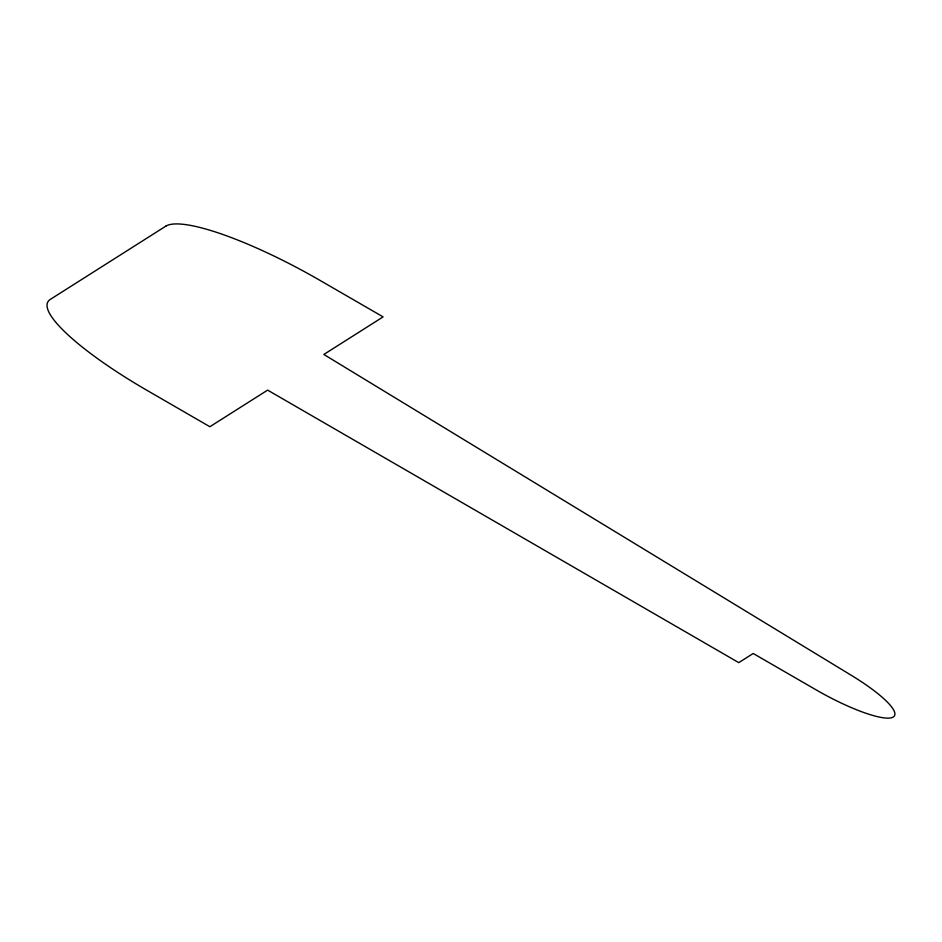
<?xml version="1.0" encoding="UTF-8"?>
<svg xmlns="http://www.w3.org/2000/svg" width="942" height="942" viewBox="0 0 942 942"><rect width="100%" height="100%" fill="white"/><g stroke="black" fill="none" stroke-linecap="round" stroke-linejoin="round"><path stroke-width="1.41" d="M165.768 226.186L50.291 299.415A146.045 30.12 28.7 0 0 147.058 390.388L209.878 426.726L267.622 390.118L738.775 662.638L753.211 653.489L816.031 689.815A73.017 15.06 28.7 0 0 892.451 717.427A73.017 15.06 28.7 0 0 851.356 675.343L323.848 354.463L383.1 316.889L320.28 280.551A146.045 30.12 28.7 0 0 165.768 226.186"/></g></svg>
